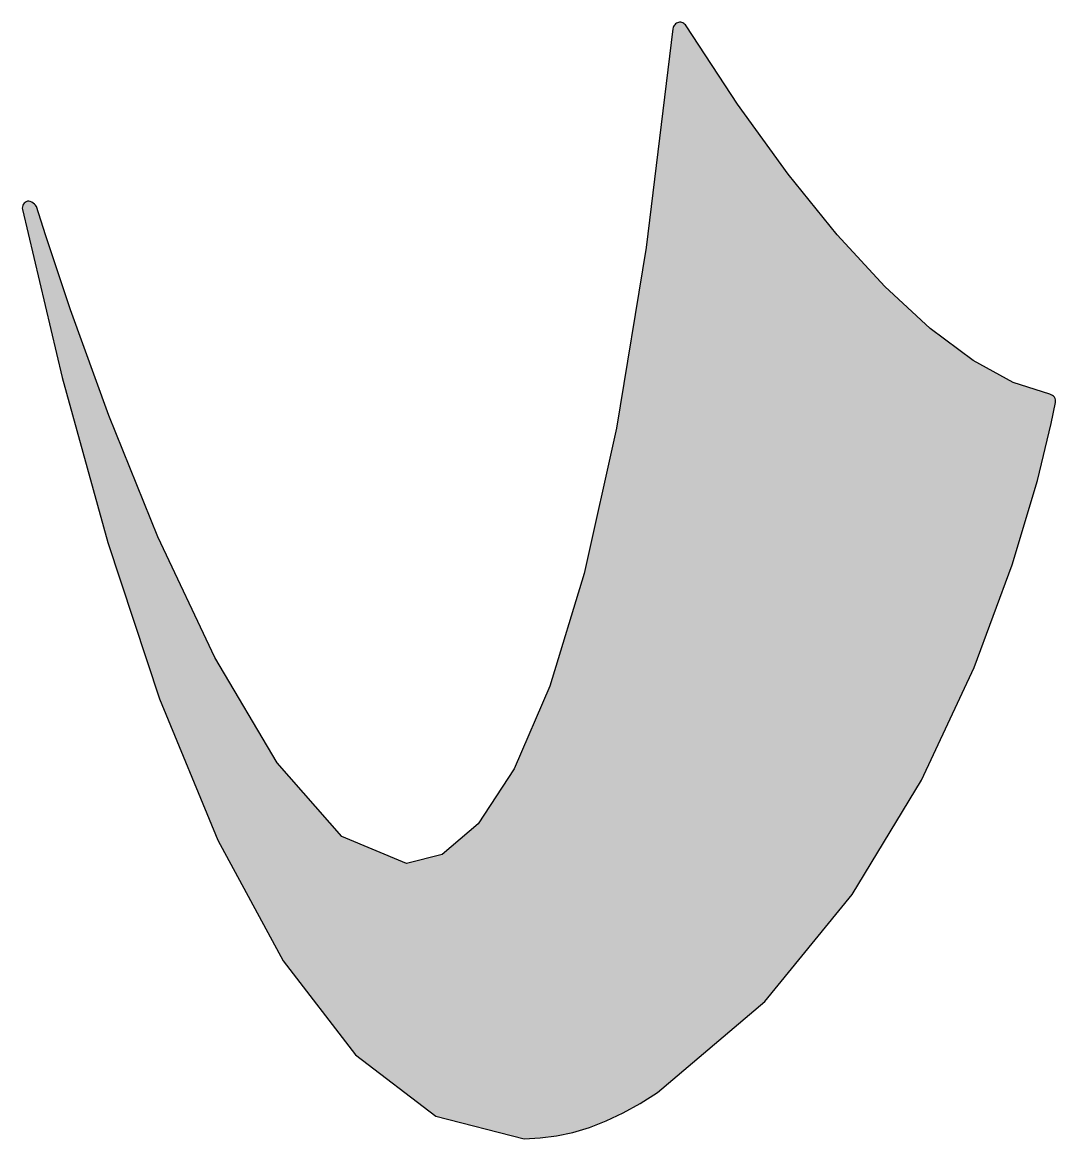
# Model space of a CAD drawing. Extents: x 5.53 to 14.72, y 46.14 to 56.07.
import ezdxf

# ---------------------------------------------------------------- set-up
doc = ezdxf.new("R2010")
doc.units = 0
doc.header["$MEASUREMENT"] = 0
doc.layers.add('L2-RESIST_U_306E_U_30B3_U_', color=7, linetype='CONTINUOUS')

msp = doc.modelspace()

# ---------------------------------------------------------------- hatches: boundary and pattern name
at = {"layer": 'L2-RESIST_U_306E_U_30B3_U_'}
h = msp.add_hatch(color=21, dxfattribs=at)
h.dxf.hatch_style = 2
h.paths.add_polyline_path([(14.7142, 52.6897), (14.7151, 52.7024), (14.7136, 52.7147), (14.7097, 52.7263), (14.7038, 52.7369), (14.6961, 52.7463), (14.6867, 52.7541), (14.6758, 52.76), (14.6636, 52.7636), (14.3366, 52.8677), (13.9807, 53.0638), (13.5994, 53.3496), (13.196, 53.7226), (12.774, 54.1806), (12.3366, 54.7213), (11.8873, 55.3422), (11.4295, 56.0411), (11.4237, 56.0493), (11.4168, 56.0562), (11.409, 56.062), (11.4004, 56.0664), (11.3912, 56.0695), (11.3816, 56.0711), (11.3718, 56.0711), (11.362, 56.0695), (11.3523, 56.0666), (11.3434, 56.0622), (11.3354, 56.0566), (11.3284, 56.0498), (11.3226, 56.042), (11.3179, 56.0335), (11.3146, 56.0242), (11.3127, 56.0144), (11.0752, 54.0689), (10.8098, 52.4622), (10.522, 51.1701), (10.2176, 50.1689), (9.902, 49.4344), (9.5808, 48.9428), (9.2597, 48.6701), (8.944, 48.5923), (8.3696, 48.8313), (7.7936, 49.4872), (7.2402, 50.4218), (6.7335, 51.4967), (6.2975, 52.5736), (5.9562, 53.5143), (5.7337, 54.1804), (5.6542, 54.4336), (5.6541, 54.4336), (5.6541, 54.4336), (5.654, 54.4336), (5.654, 54.4335), (5.6539, 54.4335), (5.6539, 54.4335), (5.6538, 54.4335), (5.6538, 54.4335), (5.6512, 54.4376), (5.645, 54.4448), (5.636, 54.4537), (5.6249, 54.4631), (5.6124, 54.4718), (5.5992, 54.4784), (5.586, 54.4818), (5.5737, 54.4807), (5.5624, 54.4761), (5.5524, 54.4697), (5.544, 54.4617), (5.5373, 54.4524), (5.5323, 54.4419), (5.5294, 54.4307), (5.5286, 54.4189), (5.5301, 54.4068), (5.8842, 52.914), (6.2894, 51.4463), (6.7491, 50.0568), (7.267, 48.7987), (7.8465, 47.7253), (8.4912, 46.8897), (9.2045, 46.345), (9.99, 46.1446), (10.1322, 46.1507), (10.2762, 46.1694), (10.422, 46.2008), (10.5694, 46.2452), (10.7184, 46.3026), (10.8689, 46.3733), (11.0209, 46.4576), (11.1742, 46.5555), (12.1284, 47.3654), (12.9056, 48.3163), (13.5213, 49.3315), (13.9907, 50.3345), (14.3293, 51.2484), (14.5525, 51.9967), (14.6757, 52.5027)])

# ---------------------------------------------------------------- linework, layer by layer
msp.add_lwpolyline([(14.7142, 52.6897), (14.7151, 52.7024), (14.7136, 52.7147), (14.7097, 52.7263), (14.7038, 52.7369), (14.6961, 52.7463), (14.6867, 52.7541), (14.6758, 52.76), (14.6636, 52.7636), (14.3366, 52.8677), (13.9807, 53.0638), (13.5994, 53.3496), (13.196, 53.7226), (12.774, 54.1806), (12.3366, 54.7213), (11.8873, 55.3422), (11.4295, 56.0411), (11.4237, 56.0493), (11.4168, 56.0562), (11.409, 56.062), (11.4004, 56.0664), (11.3912, 56.0695), (11.3816, 56.0711), (11.3718, 56.0711), (11.362, 56.0695), (11.3523, 56.0666), (11.3434, 56.0622), (11.3354, 56.0566), (11.3284, 56.0498), (11.3226, 56.042), (11.3179, 56.0335), (11.3146, 56.0242), (11.3127, 56.0144), (11.0752, 54.0689), (10.8098, 52.4622), (10.522, 51.1701), (10.2176, 50.1689), (9.902, 49.4344), (9.5808, 48.9428), (9.2597, 48.6701), (8.944, 48.5923), (8.3696, 48.8313), (7.7936, 49.4872), (7.2402, 50.4218), (6.7335, 51.4967), (6.2975, 52.5736), (5.9562, 53.5143), (5.7337, 54.1804), (5.6542, 54.4336), (5.6541, 54.4336), (5.6541, 54.4336), (5.654, 54.4336), (5.654, 54.4335), (5.6539, 54.4335), (5.6539, 54.4335), (5.6538, 54.4335), (5.6538, 54.4335), (5.6512, 54.4376), (5.645, 54.4448), (5.636, 54.4537), (5.6249, 54.4631), (5.6124, 54.4718), (5.5992, 54.4784), (5.586, 54.4818), (5.5737, 54.4807), (5.5624, 54.4761), (5.5524, 54.4697), (5.544, 54.4617), (5.5373, 54.4524), (5.5323, 54.4419), (5.5294, 54.4307), (5.5286, 54.4189), (5.5301, 54.4068), (5.8842, 52.914), (6.2894, 51.4463), (6.7491, 50.0568), (7.267, 48.7987), (7.8465, 47.7253), (8.4912, 46.8897), (9.2045, 46.345), (9.99, 46.1446), (10.1322, 46.1507), (10.2762, 46.1694), (10.422, 46.2008), (10.5694, 46.2452), (10.7184, 46.3026), (10.8689, 46.3733), (11.0209, 46.4576), (11.1742, 46.5555), (12.1284, 47.3654), (12.9056, 48.3163), (13.5213, 49.3315), (13.9907, 50.3345), (14.3293, 51.2484), (14.5525, 51.9967), (14.6757, 52.5027), (14.7142, 52.6897), (14.7142, 52.6897)], dxfattribs=at)

doc.saveas('drawing.dxf')
